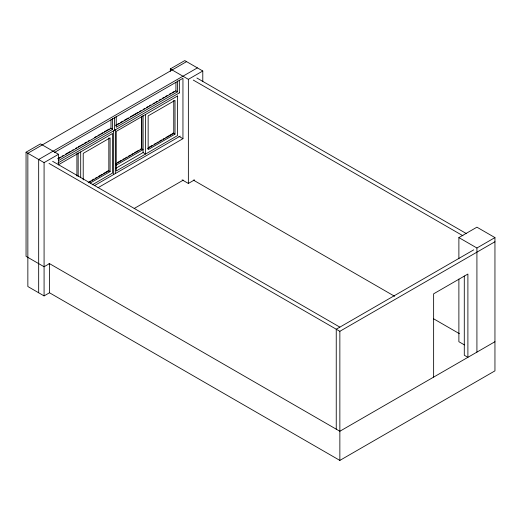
<?xml version="1.0" encoding="UTF-8"?>
<svg xmlns="http://www.w3.org/2000/svg" width="521" height="521" viewBox="0 0 521 521"><rect width="100%" height="100%" fill="white"/><g stroke="black" fill="none" stroke-linecap="round" stroke-linejoin="round"><path stroke-width="0.78" d="M49.58 263.574L44.083 266.745L26.05 256.339L26.05 152.21L40.475 143.881L58.515 154.294L58.515 164.87M170.328 71.357L170.328 68.915L184.753 60.586L202.786 70.999L202.786 81.569M186.557 61.628L27.854 153.252L27.854 286.53L44.083 295.902L49.495 292.776L339.855 460.414L494.95 370.867L494.95 237.589L476.917 227.182L458.884 237.589L458.884 258.742M197.381 67.873L38.671 159.498L38.671 292.776M54.503 152.445L182.949 78.287L182.949 138.69L98.02 187.723M26.05 152.21L44.083 162.624L58.515 154.294M170.328 68.915L188.361 79.329L202.786 70.999M57.772 158.697L60.592 157.068M61.999 156.254L63.412 155.44M65.522 154.216L70.459 151.37M71.865 150.556L73.279 149.742M75.395 148.524L76.802 147.71M78.209 146.896L80.325 145.672M81.738 144.858L83.145 144.043M84.552 143.229L86.668 142.012M88.082 141.198L89.488 140.383M94.425 137.537L96.535 136.313M97.948 135.499L99.355 134.685M100.768 133.871L102.878 132.653M104.291 131.839L109.221 128.987M115.649 125.281L119.172 123.243M120.585 122.428L122.696 121.211M124.109 120.397L128.335 117.954M130.452 116.737L138.202 112.256M139.615 111.442L141.022 110.628M143.138 109.41L144.545 108.596M146.661 107.378L148.068 106.564M149.481 105.75L150.888 104.936M153.005 103.712L154.411 102.897M155.825 102.083L157.231 101.269M159.348 100.052L160.755 99.237M162.168 98.423L164.278 97.206M165.691 96.392L167.098 95.577M169.214 94.353L170.621 93.539M172.034 92.725L174.144 91.507M58.131 158.905L110.993 128.387L110.993 119.784M116.007 125.489L175.916 90.901L175.916 82.298M58.345 160.657L112.614 129.319L112.614 118.378M177.544 80.892L177.544 91.839L116.222 127.241L116.222 116.294M57.87 163.008L179.543 92.764M58.345 164.818L112.614 133.487L112.614 173.05L92.178 184.851M117.355 162.611L121.491 160.227M122.871 159.426L124.245 158.631M125.626 157.837L127 157.042M128.381 156.248L130.445 155.056M131.826 154.255L133.2 153.461M134.581 152.666L138.716 150.282M140.09 149.481L141.471 148.687L141.471 116.561M115.649 164.011L141.829 148.895L141.829 116.769M116.222 165.137L143.093 149.625L141.204 148.531M89.176 181.796L90.556 181.002M91.93 180.207L94.001 179.009M95.376 178.215L96.756 177.42M98.13 176.626L102.266 174.235M103.646 173.441L108.466 170.66M148.589 147.495L152.034 145.509M154.099 144.31L155.479 143.516M156.854 142.721L158.234 141.927M159.615 141.132L161.679 139.934M163.06 139.14L164.434 138.345M165.815 137.551L172.705 133.571M88.16 182.799L108.83 170.868L108.83 137.935M147.573 148.498L173.754 133.383L173.754 100.449M90.107 183.131L110.094 171.598L110.094 137.857L83.217 153.376L83.217 179.882M115.779 168.309L143.536 152.288M175.017 134.112L148.146 149.625L148.146 115.89L175.017 100.377L175.017 134.112L173.122 133.018M94.249 185.736L180.246 136.092M134.177 208.485L183.333 180.103M182.116 179.849L188.361 183.451L194.548 179.882M473.719 249.852L336.247 329.22L336.247 429.18M458.884 237.589L476.917 248.003L494.95 237.589M49.013 163.386L339.855 331.304L494.95 241.757M494.95 341.717L339.855 431.258L49.013 263.346M196.899 78.007L466.529 233.682M193.291 80.091L462.922 235.759M175.74 90.797L177.544 91.839M178.892 136.352L182.949 138.69M110.634 128.179L112.614 129.319M193.291 180.051L394.631 296.293M433.355 318.65L459.405 333.687M464.432 344.922L458.884 341.717L458.884 279.08M108.199 170.504L110.094 171.598M52.621 161.302L339.855 327.136M476.917 248.003L476.917 352.131M464.289 275.993L464.289 355.25L467.897 357.334L467.897 274.033L433.635 293.818L433.635 377.119M339.855 331.304L339.855 460.414M188.361 79.329L188.361 183.451M179.341 80.188L179.341 92.881M145.619 114.431L145.619 154.001L143.093 152.542L143.093 115.395M115.323 129.84L115.323 173.571M114.418 117.655L114.418 130.361M113.519 130.882L113.519 174.613M80.696 151.917L80.696 177.752M78.17 152.881L78.17 176.665M76.906 153.448L76.906 175.942M49.495 263.626L49.495 292.776M44.083 162.624L44.083 295.902M177.544 96.001L116.222 131.403L116.222 170.973L177.544 135.571L177.544 96.001"/></g></svg>
